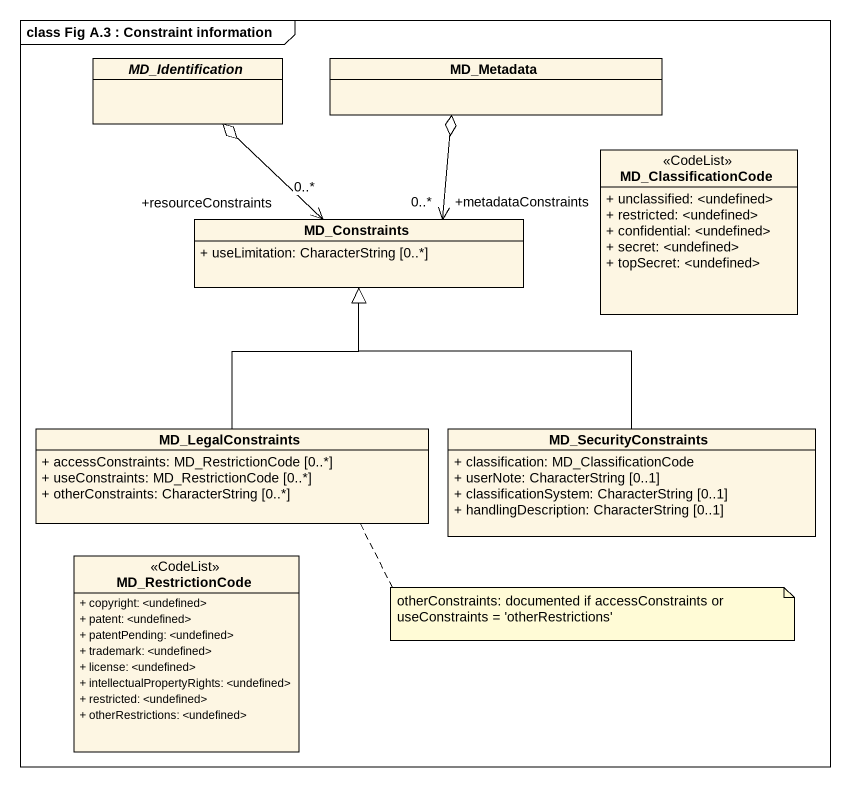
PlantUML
@startuml
mainframe class Fig A.3 : Constraint information
hide circle
hide empty members
skinparam classAttributeIconSize 0
abstract class MD_Identification
class MD_Metadata
class MD_ClassificationCode <<CodeList>> {
  + unclassified: <undefined>
  + restricted: <undefined>
  + confidential: <undefined>
  + secret: <undefined>
  + topSecret: <undefined>
}
class MD_Constraints {
  + useLimitation: CharacterString [0..*]
}
class MD_LegalConstraints {
  + accessConstraints: MD_RestrictionCode [0..*]
  + useConstraints: MD_RestrictionCode [0..*]
  + otherConstraints: CharacterString [0..*]
}
class MD_SecurityConstraints {
  + classification: MD_ClassificationCode
  + userNote: CharacterString [0..1]
  + classificationSystem: CharacterString [0..1]
  + handlingDescription: CharacterString [0..1]
}
class MD_RestrictionCode <<CodeList>> {
  + copyright: <undefined>
  + patent: <undefined>
  + patentPending: <undefined>
  + trademark: <undefined>
  + license: <undefined>
  + intellectualPropertyRights: <undefined>
  + restricted: <undefined>
  + otherRestrictions: <undefined>
}
MD_Constraints "+resourceConstraints\n0..*" <-up-o MD_Identification
MD_Constraints "+metadataConstraints\n0..*" <-up-o MD_Metadata
MD_LegalConstraints -up-|> MD_Constraints
MD_SecurityConstraints -up-|> MD_Constraints
note right of MD_LegalConstraints : otherConstraints: documented if accessConstraints or useConstraints = 'otherRestrictions'
@enduml
